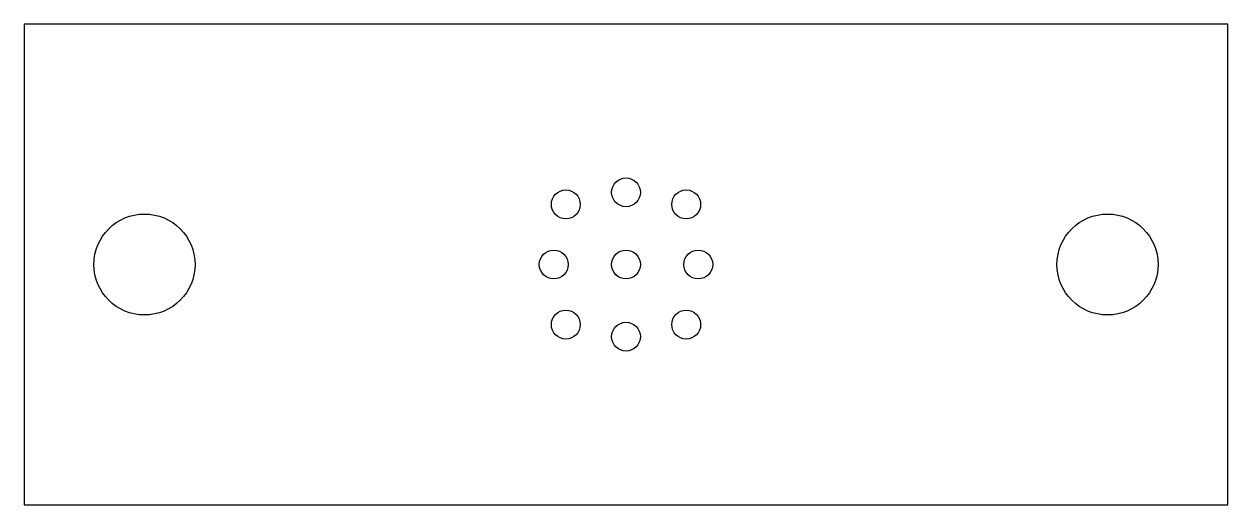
# Model space of a CAD drawing. Extents: x 0 to 50, y 0 to 20.
import ezdxf

# ---------------------------------------------------------------- set-up
doc = ezdxf.new("R2010")
doc.units = 0
doc.header["$MEASUREMENT"] = 0
doc.layers.add('Sketch', color=7, linetype='CONTINUOUS')

msp = doc.modelspace()

# ---------------------------------------------------------------- linework, layer by layer
at = {"layer": 'Sketch'}
for p, q in [((50, 20), (0, 20)), ((0, 20), (0, 0)), ((50, 0), (50, 20)), ((0, 0), (50, 0))]:
    msp.add_line(p, q, dxfattribs=at)
for centre, radius in [((25, 13), 0.6), ((22.5, 12.5), 0.6), ((27.5, 12.5), 0.6), ((5, 10), 2.1), ((45, 10), 2.1), ((22, 10), 0.6), ((25, 10), 0.6), ((28, 10), 0.6), ((22.5, 7.5), 0.6), ((27.5, 7.5), 0.6), ((25, 7), 0.6)]:
    msp.add_circle(centre, radius, dxfattribs=at)

doc.saveas('drawing.dxf')
